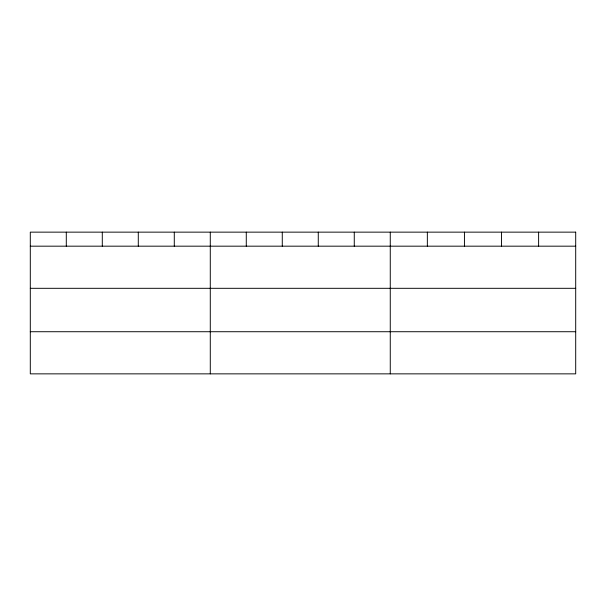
<?xml version="1.0" encoding="UTF-8"?>
<svg xmlns="http://www.w3.org/2000/svg" width="606" height="606" viewBox="0 0 606 606"><rect width="100%" height="100%" fill="white"/><g stroke="black" fill="none" stroke-linecap="round" stroke-linejoin="round"><path stroke-width="0.91" d="M30.3 246.172L575.7 246.172M30.3 288.312L575.7 288.312M30.3 331.724L575.7 331.724M538.613 232.143L538.613 246.172M501.526 232.143L501.526 246.172M464.438 232.143L464.438 246.172M427.351 232.143L427.351 246.172M390.264 232.143L390.264 373.857M354.268 232.143L354.268 246.172M318.271 232.143L318.271 246.172M282.275 232.143L282.275 246.172M246.278 232.143L246.278 246.172M210.282 232.143L210.282 373.857M174.286 232.143L174.286 246.172M138.289 232.143L138.289 246.172M102.293 232.143L102.293 246.172M66.296 232.143L66.296 246.172M575.7 232.143L30.3 232.143L30.3 373.857L575.7 373.857L575.7 232.143"/></g></svg>
